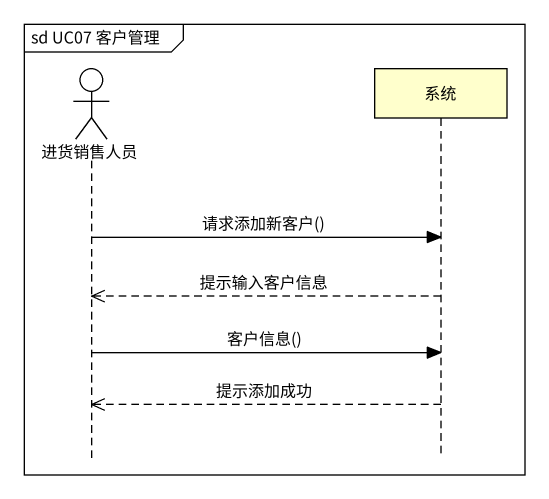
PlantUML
@startuml
mainframe sd UC07 客户管理
hide footbox
actor 进货销售人员
participant 系统

进货销售人员 -> 系统 : 请求添加新客户()
系统 -->> 进货销售人员 : 提示输入客户信息
进货销售人员 -> 系统 : 客户信息()
系统 -->> 进货销售人员 : 提示添加成功
@enduml
